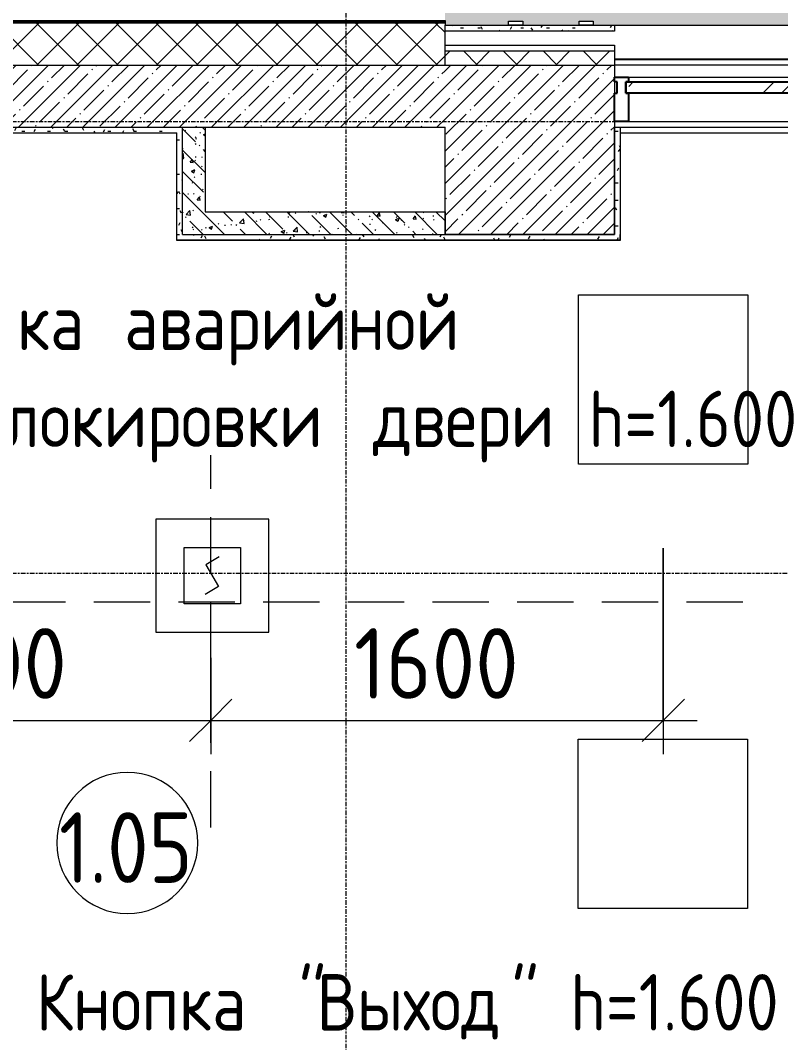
# Model space of a CAD drawing. Header units: millimetres. Extents: x 1311 to 195818, y -8553 to 29000.
# Drawn here: x 12001 to 14695, y 11737 to 15358 of the extents above; entities that cross this region are included whole.
import ezdxf

# ---------------------------------------------------------------- set-up
doc = ezdxf.new("R2010")
doc.units = ezdxf.units.MM
doc.linetypes.add('ADSK_Штрих_ш2 п1', pattern=[300, 200, -100])
doc.linetypes.add('Осевая', pattern=[31.75, 6.35, -4.7625, 15.875, -4.7625])
for name, color, linetype, lineweight in [('A-ANNO-DIMS', 7, 'Continuous', 9), ('A-ANNO-DIMS-100', 7, 'Continuous', 9), ('A-AREA-IDEN', 7, 'Continuous', 9), ('A-DETL', 7, 'Continuous', 9), ('A-DETL-6', 7, 'ADSK_Штрих_ш2 п1', 9), ('A-GLAZ-CURT', 7, 'Continuous', 9), ('A-GLAZ-CURT-1', 7, 'Continuous', 25), ('A-GLAZ-CWMG', 7, 'Continuous', 9), ('A-GLAZ-CWMG-1', 7, 'Continuous', 25), ('A-WALL', 7, 'Continuous', 9), ('I-WALL', 7, 'Continuous', 9), ('Оси-2', 7, 'Осевая', 9)]:
    doc.layers.add(name, color=color, linetype=linetype, lineweight=lineweight)
for name, color, linetype, lineweight, true_color in [('A-ANNO-NOTE', 1, 'Continuous', 9, 0xff0000), ('A-CLNG-1', 7, 'Continuous', 9, 0xeaeaea), ('A-WALL-1', 7, 'Continuous', 9, 0x3c3c3c), ('A-WALL-FNSH-1', 7, 'Continuous', 9, 0x3c3c3c), ('G-ANNO-TEXT-1', 7, 'Continuous', 9, 0x3c3c3c), ('I-WALL-1', 7, 'Continuous', 9, 0x535353), ('Q-SPCQ-1', 7, 'Continuous', 9, 0x008040), ('S-COLS-1', 9, 'Continuous', 9, 0x808080), ('S-COLS-2', 7, 'Continuous', 9, 0x3c3c3c)]:
    doc.layers.add(name, color=color, linetype=linetype, lineweight=lineweight, true_color=true_color)
doc.layers.add('A-CLNG-PATT-1', color=7, linetype='Continuous', lineweight=9, transparency=1)
doc.styles.add('GOST Common_2', font='GOST_Common.ttf', dxfattribs={"width": 0.9, "height": 200})
doc.styles.add('GOST Common_3', font='GOST_Common.ttf', dxfattribs={"width": 0.9, "height": 250})
doc.styles.add('ISOCPEUR', font='isocpeur.ttf', dxfattribs={"width": 0.9, "height": 250})
doc.dimstyles.new('ISO-2_5_0_9К_БОЛЬШОЙ', dxfattribs={"dimscale": 304.8, "dimtxt": 248.995294, "dimasz": 0.492126, "dimexe": 0.393701, "dimexo": 0.984252, "dimgap": 0, "dimtad": 1, "dimdec": 0, "dimrnd": 10, "dimzin": 0, "dimdsep": 46, "dimtxsty": 'ISOCPEUR', "dimblk1": 'OBLIQUE', "dimblk2": 'OBLIQUE', "dimsah": 1, "dimcen": 0.09, "dimdle": 0.393701, "dimazin": 0, "dimtfac": 1, "dimtdec": 4, "dimtix": 1, "dimtmove": 0, "dimatfit": 3, "dimfxl": 1, "dimtvp": 1, "dimtolj": 1, "dimtzin": 0, "dimarcsym": 2})
pattern_1 = [(45, (9445.76, 0), (-70.7107, 70.7107), []), (135, (9445.76, 0), (-70.7107, -70.7107), [])]
pattern_2 = [(45, (9445.765, 0), (-57.02463, 57.02463), []), (45, (9502.79, 0), (-57.02463, 57.02463), [100.806, -20.161, 3.353, -16.808])]
pattern_3 = [(135, (9445.76, 0), (-75.43415, -75.43415), [106.68, -17.78, 3.556, -17.78]), (135, (9445.76, 75.39), (-75.43415, -75.43415), []), (50, (9445.76, 0), (127.5292, -11.1576), [13.335, -146.685]), (355, (9445.76, 0), (-24.6697, 133.74), [10.668, -117.348]), (100.451, (9456.39, -0.93), (102.8597, 122.5818), [11.333, -124.663]), (46.184, (9445.76, 35.56), (189.7552, -29.4304), [20.002, -220.027]), (96.636, (9461.58, 33.1), (166.1822, 173.1996), [17, -186.995]), (351.184, (9445.76, 35.56), (166.184, 173.1976), [16.002, -176.022]), (21, (9463.54, 26.67), (106.1303, -71.586), [13.335, -146.685]), (326, (9463.54, 26.67), (43.2619, 128.9318), [10.668, -117.348]), (71.451, (9472.39, 20.7), (149.392, 57.3451), [11.333, -124.663]), (37.5, (9445.765, 0), (2.16223, 59.18836), [3.353, -112.573, 3.353, -115.773, -117.792]), (37.5, (9445.765, 0), (2.16223, 59.18836), [-235.052, 3.353, -114.44]), (7.5, (9445.765, 0), (46.77386, 70.12615), [3.353, -64.567, 3.353, -109.906, -44.894]), (7.5, (9445.765, 0), (46.77386, 70.12615), [-181.178, 3.353, -41.542]), (327.5, (9406.116, 0), (94.91367, -4.0101), [3.353, -41.097, 3.353, -135.331, -184.023]), (327.5, (9406.116, 0), (94.91367, -4.0101), [-183.134, 3.353, -180.67]), (317.5, (9388.336, 0), (103.69057, 17.7988), [3.353, -54.432, 3.353, -88.748, -130.683]), (317.5, (9388.336, 0), (103.69057, 17.7988), [-149.885, 3.353, -127.33])]
pattern_4 = [(0, (9445.765, 0), (121.92, 30.48), [10.058, -81.382, 10.058, -81.382, -487.68]), (0, (9445.765, 0), (121.92, 30.48), [-182.88, 10.058, -172.822, 10.058, -81.382, -213.36]), (0, (9445.765, 0), (121.92, 30.48), [-457.2, 10.058, -50.902, 10.058, -142.342]), (120, (9491.485, 15.24), (-87.356454, 90.34582), [10.058, -81.382, 10.058, -81.382, -487.68]), (120, (9491.485, 15.24), (-87.356454, 90.34582), [-182.88, 10.058, -172.822, 10.058, -81.382, -213.36]), (120, (9491.485, 15.24), (-87.356454, 90.34582), [-457.2, 10.058, -50.902, 10.058, -142.342]), (240, (9506.725, 76.2), (-34.563546, -120.82582), [10.058, -81.382, 10.058, -81.382, -487.68]), (240, (9506.725, 76.2), (-34.563546, -120.82582), [-182.88, 10.058, -172.822, 10.058, -81.382, -213.36]), (240, (9506.725, 76.2), (-34.563546, -120.82582), [-457.2, 10.058, -50.902, 10.058, -142.342])]

# ---------------------------------------------------------------- blocks, each defined once
blk = doc.blocks.new('Системная панель - Стекло - 40мм-23997278-Сводный план потолков 1 этажа в осях 1-12')
at = {"layer": 'A-GLAZ-CURT'}
h = blk.add_hatch(dxfattribs=at)
h.set_pattern_fill('FP_79', color=256, style=0, pattern_type=2)
h.set_pattern_definition([(45, (-5160, -15040), (-282.843, 282.843), [200, -600]), (45, (-5360, -15140), (-282.843, 282.843), [600, -200]), (45, (-4960, -15240), (-282.843, 282.843), [200, -600])])
h.paths.add_polyline_path([(360, -40), (360, 0), (-360, 0), (-360, -40), (350, -40)])
at = {"layer": 'A-GLAZ-CURT-1'}
for p, q in [((-360, -40), (-360, 0)), ((-360, 0), (360, 0)), ((360, 0), (360, -40)), ((360, -40), (-360, -40))]:
    blk.add_line(p, q, dxfattribs=at)
blk = doc.blocks.new('Прямоугольный импост - Импост структурный с накладкой - 160мм-23997280-Сводный план потолков 1 этажа в осях 1-12')
at = {"layer": 'A-GLAZ-CWMG-1'}
for p, q in [((-50, 40), (-50, 140)), ((-50, 140), (0, 140)), ((0, 140), (0, 40)), ((-40, 40), (-50, 40)), ((-40, 0), (-40, 40)), ((0, 40), (-10, 40)), ((-10, 40), (-10, 0)), ((-50, 0), (-40, 0)), ((-50, -17), (-50, 0)), ((-10, 0), (0, 0)), ((0, 0), (0, -17)), ((0, -17), (-50, -17))]:
    blk.add_line(p, q, dxfattribs=at)
blk = doc.blocks.new('Прямоугольный импост - Импост структурный с накладкой - 160мм-23752557-Сводный план потолков 1 этажа в осях 1-12')
at = {"layer": 'A-GLAZ-CWMG'}
for p, q in [((4710, 15157), (5410, 15157)), ((4710, 15000), (5410, 15000))]:
    blk.add_line(p, q, dxfattribs=at)
blk = doc.blocks.new('Кнопка выхода - Кнопка выхода-29505059-Сводный план потолков 1 этажа в осях 1-12')
at = {"layer": 'Q-SPCQ-1'}
for p, q in [((100, -15.5), (100, -0.5)), ((100, -0.5), (150, -0.5)), ((150, -15.5), (100, -15.5)), ((150, -0.5), (150, -15.5))]:
    blk.add_line(p, q, dxfattribs=at)
for radius in [70, 45]:
    blk.add_circle((195, -160), radius, dxfattribs=at)
blk = doc.blocks.new('Кнопка аварийной разблокировки двери - Тип 1-29505905-Сводный план потолков 1 этажа в осях 1-12')
at = {"layer": 'Q-SPCQ-1'}
for p, q in [((100, -15.5), (100, -0.5)), ((100, -0.5), (150, -0.5)), ((150, -15.5), (100, -15.5)), ((150, -0.5), (150, -15.5)), ((-15, -90), (125, -90)), ((-15, -90), (-15, -230)), ((125, -90), (125, -230)), ((-15, -230), (125, -230))]:
    blk.add_line(p, q, dxfattribs=at)
blk.add_circle((55, -160), 40, dxfattribs=at)
blk = doc.blocks.new('Марка_Помещения - Номер-25198446-Сводный план потолков 1 этажа в осях 1-12')
at = {"layer": 'A-AREA-IDEN'}
for start, end in [(360, 180), (180, 360)]:
    blk.add_arc((0, 0), 2.5, start, end, dxfattribs=at)
blk = doc.blocks.new('DIMBLOCK64-Сводный план потолков 1 этажа в осях 1-12')
at = {"layer": 'A-ANNO-DIMS-100'}
for p, q in [((11076.8, 13500), (11076.8, 12758.6)), ((11076.8, 12878.6), (11076.8, 13500)), ((12675.6, 13100), (12675.6, 12758.6)), ((12675.6, 12878.6), (12675.6, 13100)), ((10956.8, 12878.6), (12675.6, 12878.6))]:
    blk.add_line(p, q, dxfattribs=at)
at = {"layer": 'A-ANNO-DIMS-100', "lineweight": 20}
for p, q in [((11076.8, 12878.6), (11151.8, 12953.6)), ((12675.6, 12878.6), (12750.6, 12953.6)), ((11076.8, 12878.6), (11001.8, 12803.6)), ((12675.6, 12878.6), (12600.6, 12803.6))]:
    blk.add_line(p, q, dxfattribs=at)
at = {"layer": 'A-ANNO-DIMS-100', "color": 0, "insert": (11581.7, 13205.2), "char_height": 250, "width": 706.764, "attachment_point": 1, "line_spacing_factor": 1.149209, "style": 'ISOCPEUR'}
blk.add_mtext('1600', dxfattribs=at)
blk = doc.blocks.new('_Oblique')
at = {"color": 0, "linetype": 'ByBlock', "lineweight": -2}
blk.add_line((-0.5, -0.5), (0.5, 0.5), dxfattribs=at)
blk = doc.blocks.new('DIMBLOCK65-Сводный план потолков 1 этажа в осях 1-12')
at = {"layer": 'A-ANNO-DIMS-100'}
for p, q in [((14279, 13489), (14279, 12758.6)), ((14279, 12878.6), (14279, 13489)), ((12675.6, 13100), (12675.6, 12758.6)), ((12675.6, 12878.6), (12675.6, 13100)), ((12675.6, 12878.6), (14399, 12878.6))]:
    blk.add_line(p, q, dxfattribs=at)
at = {"layer": 'A-ANNO-DIMS-100', "lineweight": 20}
for p, q in [((12675.6, 12878.6), (12750.6, 12953.6)), ((14279, 12878.6), (14354, 12953.6)), ((12675.6, 12878.6), (12600.6, 12803.6)), ((14279, 12878.6), (14204, 12803.6))]:
    blk.add_line(p, q, dxfattribs=at)
at = {"layer": 'A-ANNO-DIMS-100', "color": 0, "insert": (13182.8, 13205.2), "char_height": 250, "width": 706.764, "attachment_point": 1, "line_spacing_factor": 1.149209, "style": 'ISOCPEUR'}
blk.add_mtext('1600', dxfattribs=at)

msp = doc.modelspace()

# ---------------------------------------------------------------- hatches: boundary and pattern name
at = {"layer": 'A-CLNG-PATT-1'}
h = msp.add_hatch(color=256, dxfattribs=at)
h.paths.add_polyline_path([(13505.8, 15340), (15998.8, 15340), (15998.8, 20725), (13506.9, 20725), (13506.9, 18470.3), (14125.8, 18469.2), (14125.8, 17830), (13506.9, 17830), (13505.8, 15341)])
h.paths.add_polyline_path([(13980.8, 15341), (13980.8, 15356), (14030.8, 15356), (14030.8, 15341)])
h.paths.add_polyline_path([(13730.8, 15341), (13730.8, 15356), (13780.8, 15356), (13780.8, 15341)])
at = {"layer": 'A-WALL'}
h = msp.add_hatch(dxfattribs=at)
h.set_pattern_fill('FP_6', color=256, style=0, pattern_type=2)
h.set_pattern_definition(pattern_1)
h.paths.add_polyline_path([(9344.1, 15200), (13505.8, 15200), (13505.8, 15350), (9335.8, 15350), (9335.8, 15200)])
at = {"layer": 'I-WALL'}
h = msp.add_hatch(dxfattribs=at)
h.set_pattern_fill('FP_84', color=256, style=0, pattern_type=2)
h.set_pattern_definition(pattern_4)
h.paths.add_polyline_path([(13505.8, 15320), (14105.8, 15320), (14105.8, 15340), (13505.8, 15340)])
h = msp.add_hatch(dxfattribs=at)
h.set_pattern_fill('FP_6', color=256, style=0, pattern_type=2)
h.set_pattern_definition(pattern_1)
h.paths.add_polyline_path([(13815.9, 15200), (14105.8, 15200), (14105.8, 15250), (13505.8, 15250), (13505.8, 15200)])
h = msp.add_hatch(dxfattribs=at)
h.set_pattern_fill('FP_1', color=256, style=0, pattern_type=2)
h.set_pattern_definition(pattern_2)
h.paths.add_polyline_path([(12575.8, 14980), (13505.8, 14980), (13505.8, 15200), (9835.8, 15200), (9835.8, 14980), (12548, 14980)])
h = msp.add_hatch(dxfattribs=at)
h.set_pattern_fill('FP_84', color=256, style=0, pattern_type=2)
h.set_pattern_definition(pattern_4)
h.paths.add_polyline_path([(12554.8, 14960), (12575.8, 14960), (12575.8, 14980), (9905.8, 14980), (9905.8, 14960), (12548, 14960)])
h = msp.add_hatch(dxfattribs=at)
h.set_pattern_fill('FP_84', color=256, style=0, pattern_type=2)
h.set_pattern_definition(pattern_4)
h.paths.add_polyline_path([(12555.8, 14580), (12575.8, 14580), (12575.8, 14960), (12555.8, 14960), (12555.8, 14600)])
h = msp.add_hatch(dxfattribs=at)
h.set_pattern_fill('FP_41', color=256, style=0, pattern_type=2)
h.set_pattern_definition(pattern_3)
h.paths.add_polyline_path([(12575.8, 14600), (12655.8, 14600), (12655.8, 14980), (12575.8, 14980), (12575.8, 14641.5)])
h = msp.add_hatch(dxfattribs=at)
h.set_pattern_fill('FP_84', color=256, style=0, pattern_type=2)
h.set_pattern_definition(pattern_4)
h.paths.add_polyline_path([(15585.8, 14960), (15605.8, 14960), (15605.8, 14980), (15584.8, 14980), (15584.8, 14960)])
h.paths.add_polyline_path([(14105.8, 14960), (14125.8, 14960), (14125.8, 14980), (14105.8, 14980)])
h = msp.add_hatch(dxfattribs=at)
h.set_pattern_fill('FP_84', color=256, style=0, pattern_type=2)
h.set_pattern_definition(pattern_4)
h.paths.add_polyline_path([(14125.8, 14600), (14125.8, 14960), (14105.8, 14960), (14105.8, 14600)])
h = msp.add_hatch(dxfattribs=at)
h.set_pattern_fill('FP_41', color=256, style=0, pattern_type=2)
h.set_pattern_definition(pattern_3)
h.paths.add_polyline_path([(13505.8, 14600), (13505.8, 14680), (12655.8, 14680), (12655.8, 14600)])
h = msp.add_hatch(dxfattribs=at)
h.set_pattern_fill('FP_84', color=256, style=0, pattern_type=2)
h.set_pattern_definition(pattern_4)
h.paths.add_polyline_path([(13815.9, 14580), (14125.8, 14580), (14125.8, 14600), (12575.8, 14600), (12575.8, 14580), (13505.8, 14580)])
at = {"layer": 'S-COLS-1'}
h = msp.add_hatch(dxfattribs=at)
h.set_pattern_fill('FP_1', color=256, style=0, pattern_type=2)
h.set_pattern_definition(pattern_2)
h.paths.add_polyline_path([(13505.8, 14600), (14105.8, 14600), (14105.8, 15200), (13505.8, 15200), (13505.8, 14641.5)])

# ---------------------------------------------------------------- linework, layer by layer
at = {"layer": 'A-ANNO-NOTE'}
for p, q in [((13979, 14386.5), (14579, 14386.5)), ((13979, 13786.5), (13979, 14386.5)), ((14579, 14386.5), (14579, 13786.5)), ((14579, 13786.5), (13979, 13786.5)), ((13978, 12811.5), (14578, 12811.5)), ((13978, 12211.5), (13978, 12811.5)), ((14578, 12811.5), (14578, 12211.5)), ((14578, 12211.5), (13978, 12211.5))]:
    msp.add_line(p, q, dxfattribs=at)
at = {"layer": 'A-CLNG-1'}
for p, q in [((13505.8, 15358), (13505.8, 15341)), ((15615.8, 15340), (13505.8, 15340))]:
    msp.add_line(p, q, dxfattribs=at)
at = {"layer": 'A-DETL'}
for p, q in [((12480.8, 13591.1), (12480.8, 13191.1)), ((12880.8, 13591.1), (12480.8, 13591.1)), ((12880.8, 13191.1), (12880.8, 13591.1)), ((12705.9, 13457.6), (12658.3, 13430.1)), ((12658.3, 13430.1), (12703.3, 13352.2)), ((12703.3, 13352.2), (12655.6, 13324.7)), ((12480.8, 13191.1), (12880.8, 13191.1))]:
    msp.add_line(p, q, dxfattribs=at)
at = {"layer": 'A-DETL-6'}
for p, q in [((12675.6, 12498.6), (12675.6, 13818.6)), ((12580.8, 13491.1), (12780.8, 13491.1)), ((12580.8, 13291.1), (12580.8, 13491.1)), ((12780.8, 13491.1), (12780.8, 13291.1)), ((14560.8, 13297.5), (10780.8, 13297.5)), ((12780.8, 13291.1), (12580.8, 13291.1))]:
    msp.add_line(p, q, dxfattribs=at)
at = {"layer": 'A-WALL'}
for p, q in [((9182.8, 15353), (13505.8, 15353)), ((9185.8, 15350), (13505.8, 15350)), ((13505.8, 15250), (14105.8, 15250)), ((9835.8, 15200), (14105.8, 15200)), ((9905.8, 14960), (12555.8, 14960)), ((14125.8, 14980), (14125.8, 14600))]:
    msp.add_line(p, q, dxfattribs=at)
at = {"layer": 'A-WALL-1'}
for p, q in [((13505.8, 15270), (13505.8, 15341)), ((14105.8, 15320), (13505.8, 15320)), ((14105.8, 15340), (14105.8, 15320)), ((13505.8, 15200), (13505.8, 15250)), ((14105.8, 15250), (14105.8, 15200)), ((9860.8, 14980), (13505.8, 14980)), ((12555.8, 14580), (12555.8, 14960)), ((12575.8, 14600), (12575.8, 14980)), ((12655.8, 14980), (12655.8, 14680)), ((14105.8, 14600), (14105.8, 14980)), ((14105.8, 14980), (14125.8, 14980)), ((12655.8, 14680), (13505.8, 14680)), ((13505.8, 14680), (13505.8, 14600)), ((12575.8, 14600), (14105.8, 14600)), ((14125.8, 14580), (12555.8, 14580))]:
    msp.add_line(p, q, dxfattribs=at)
at = {"layer": 'A-WALL-FNSH-1'}
for p, q in [((9177.8, 15358), (13505.8, 15358)), ((13505.8, 15341), (14105.8, 15341)), ((14105.8, 15341), (14105.8, 15340)), ((13505.8, 15250), (13505.8, 15270)), ((13505.8, 15270), (14105.8, 15270)), ((14105.8, 15270), (14105.8, 15250)), ((12554.8, 14959), (9906.8, 14959)), ((12554.8, 14579), (12554.8, 14959)), ((15585.8, 14959), (14126.8, 14959)), ((14126.8, 14959), (14126.8, 14579)), ((14125.8, 14580), (14125.8, 14600)), ((14126.8, 14579), (12554.8, 14579))]:
    msp.add_line(p, q, dxfattribs=at)
at = {"layer": 'I-WALL-1'}
for p, q in [((15615.8, 15221), (14105.8, 15221)), ((14105.8, 15220), (15615.8, 15220)), ((15605.8, 15200), (14105.8, 15200)), ((14125.8, 14980), (15584.8, 14980)), ((14125.8, 14960), (15584.8, 14960))]:
    msp.add_line(p, q, dxfattribs=at)
at = {"layer": 'S-COLS-2'}
for p, q in [((13505.8, 15200), (14105.8, 15200)), ((14105.8, 15200), (14105.8, 14600)), ((13505.8, 14600), (13505.8, 14980)), ((14105.8, 14600), (13505.8, 14600))]:
    msp.add_line(p, q, dxfattribs=at)
at = {"layer": 'Оси-2'}
for p, q in [((13155.8, 593.7), (13155.8, 24898.1)), ((9007.3, 15000), (44835.8, 15000)), ((9007.3, 13400), (44835.8, 13400))]:
    msp.add_line(p, q, dxfattribs=at)

# ---------------------------------------------------------------- block references
at = {"layer": 'A-AREA-IDEN', "xscale": 99.99999999999993, "yscale": 99.99999999999993, "zscale": 99.99999999999993}
msp.add_blockref('Марка_Помещения - Номер-25198446-Сводный план потолков 1 этажа в осях 1-12', (12379.6, 12444.3), dxfattribs=at)
at = {"layer": 'A-GLAZ-CURT'}
msp.add_blockref('Системная панель - Стекло - 40мм-23997278-Сводный план потолков 1 этажа в осях 1-12', (14505.8, 15140), dxfattribs=at)
at = {"layer": 'A-GLAZ-CWMG', "rotation": 180}
msp.add_blockref('Прямоугольный импост - Импост структурный с накладкой - 160мм-23997280-Сводный план потолков 1 этажа в осях 1-12', (14105.8, 15140), dxfattribs=at)
at = {"layer": 'A-GLAZ-CWMG'}
msp.add_blockref('Прямоугольный импост - Импост структурный с накладкой - 160мм-23752557-Сводный план потолков 1 этажа в осях 1-12', (9445.8, 0), dxfattribs=at)
at = {"layer": 'Q-SPCQ-1', "rotation": 180}
for name, p in [('Кнопка выхода - Кнопка выхода-29505059-Сводный план потолков 1 этажа в осях 1-12', (13880.8, 15340.5)), ('Кнопка аварийной разблокировки двери - Тип 1-29505905-Сводный план потолков 1 этажа в осях 1-12', (14130.8, 15340.5))]:
    msp.add_blockref(name, p, dxfattribs=at)

# ---------------------------------------------------------------- texts
at = {"layer": 'A-AREA-IDEN', "insert": (12137.7, 12552.9), "char_height": 250, "width": 606.076, "attachment_point": 1, "style": 'GOST Common_3'}
msp.add_mtext('1.05', dxfattribs=at)
at = {"layer": 'G-ANNO-TEXT-1', "char_height": 200, "attachment_point": 1, "style": 'GOST Common_2'}
for s, insert, width in [('Кнопка', (11482.1, 14390.4), 995.696), ('\\fGOST Common|b0|i0|c204|p34|;\\W.9; ', (12303.6, 14390.4), 79.367), ('аварийной', (12369.1, 14390.4), 1471.898), ('\\fGOST Common|b0|i0|c204|p34|;\\W.9; ', (13583.5, 14390.4), 79.367), ('разблокировки', (11482.1, 14046.5), 2063.544), ('\\fGOST Common|b0|i0|c204|p34|;\\W.9; ', (13184.7, 14046.5), 79.367), (' h=1.600', (13905, 14046.5), 1046.202), ('двери', (13250.1, 14046.5), 793.671), (' "', (12877.8, 11979.7), 209.24), ('" h=1.600', (13741, 11979.7), 1176.076), ('Кнопка', (12056.3, 11979.7), 995.696), ('Выход', (13050.5, 11979.7), 836.962)]:
    msp.add_mtext(s, dxfattribs=dict(at, insert=insert, width=width))

# ---------------------------------------------------------------- dimensions: what is measured, and where the dimension line sits
at = {"layer": 'A-ANNO-DIMS'}
for base, p1, p2, override, picture, middle in [((12675.6, 12878.6), (11076.8, 13800), (12675.6, 13400), {"dimpost": '<>', "dimfxl": 1648.159473}, 'DIMBLOCK64-Сводный план потолков 1 этажа в осях 1-12', (11876.2, 13003.6)), ((14279, 12878.6), (12675.6, 13400), (14279, 13789), {"dimpost": '<>', "dimfxl": 1649.862715}, 'DIMBLOCK65-Сводный план потолков 1 этажа в осях 1-12', (13477.3, 13003.6))]:
    dim = msp.add_linear_dim(base=base, p1=p1, p2=p2, dimstyle='ISO-2_5_0_9К_БОЛЬШОЙ', override=override, dxfattribs=at)
    dim.commit()
    dim.dimension.update_dxf_attribs({"geometry": picture, "text_midpoint": middle})

doc.saveas('drawing.dxf')
